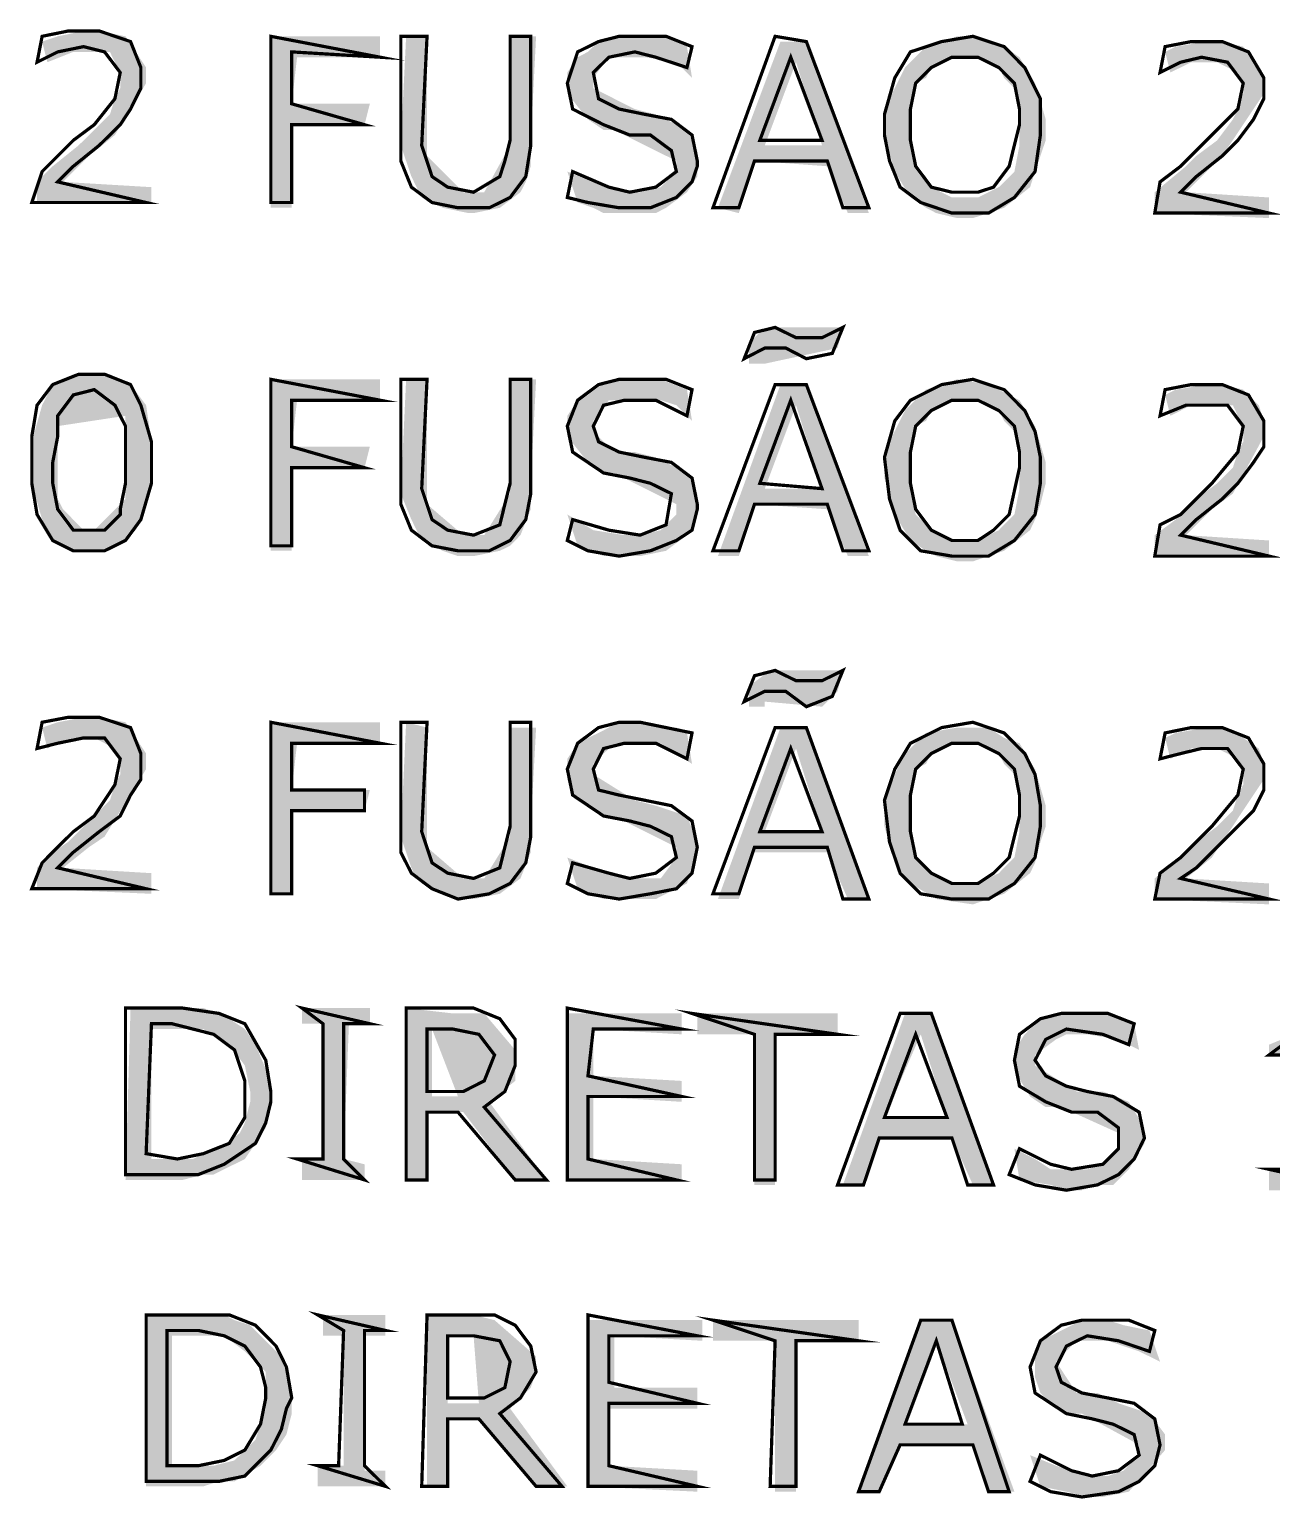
# Model space of a CAD drawing. Header units: millimetres. Extents: x 688550 to 690417, y 7458888 to 7459543.
# Drawn here: x 689958.67 to 689976.37, y 7459292.99 to 7459313.93 of the extents above; entities that cross this region are included whole.
import ezdxf

# ---------------------------------------------------------------- set-up
doc = ezdxf.new("R2010")
doc.units = ezdxf.units.MM
doc.header["$LTSCALE"] = 3
doc.header["$MEASUREMENT"] = 0
doc.layers.add('H', color=7, linetype='Continuous')
doc.layers.add('P', color=7, linetype='Continuous')

msp = doc.modelspace()

# ---------------------------------------------------------------- hatches: boundary and pattern name
at = {"layer": 'H', "linetype": 'Continuous'}
for points in [[(689960.411, 7459311.463), (689958.781, 7459311.463), (689958.781, 7459311.757), (689959.004, 7459311.98), (689959.373, 7459312.278), (689959.596, 7459312.497), (689959.819, 7459312.719), (689959.89, 7459312.942), (689959.966, 7459313.093), (689959.966, 7459313.316), (689959.89, 7459313.463), (689959.819, 7459313.61), (689959.596, 7459313.61), (689959.298, 7459313.61), (689958.928, 7459313.463), (689958.853, 7459313.757), (689959.075, 7459313.832), (689959.445, 7459313.908), (689959.667, 7459313.908), (689960.041, 7459313.832), (689960.188, 7459313.61), (689960.335, 7459313.387), (689960.335, 7459313.164), (689959.89, 7459312.425), (689959.52, 7459312.127), (689959.151, 7459311.757), (689960.411, 7459311.682), (689960.411, 7459311.463)], [(689962.112, 7459311.388), (689962.112, 7459313.832), (689963.67, 7459313.832), (689963.67, 7459313.534), (689962.486, 7459313.534), (689962.41, 7459312.87), (689963.523, 7459312.87), (689963.447, 7459312.572), (689962.41, 7459312.572), (689962.41, 7459311.388), (689962.112, 7459311.388)], [(689964.93, 7459311.312), (689964.56, 7459311.388), (689964.262, 7459311.535), (689964.115, 7459311.833), (689963.964, 7459312.278), (689964.04, 7459313.832), (689964.338, 7459313.832), (689964.338, 7459312.35), (689964.338, 7459312.127), (689964.854, 7459311.61), (689965.001, 7459311.61), (689965.153, 7459311.61), (689965.522, 7459312.278), (689965.522, 7459313.832), (689965.892, 7459313.832), (689965.816, 7459312.35), (689965.816, 7459311.98), (689965.745, 7459311.757), (689965.669, 7459311.61), (689965.375, 7459311.388), (689965.001, 7459311.312), (689964.93, 7459311.312)], [(689967.227, 7459311.312), (689966.854, 7459311.312), (689966.707, 7459311.388), (689966.484, 7459311.463), (689966.337, 7459311.904), (689966.707, 7459311.757), (689967.152, 7459311.61), (689967.374, 7459311.61), (689967.668, 7459311.682), (689967.891, 7459311.904), (689967.891, 7459312.056), (689967.005, 7459312.497), (689966.854, 7459312.497), (689966.631, 7459312.648), (689966.337, 7459313.017), (689966.337, 7459313.316), (689966.484, 7459313.534), (689966.631, 7459313.61), (689966.782, 7459313.757), (689967.076, 7459313.832), (689967.446, 7459313.832), (689967.668, 7459313.832), (689967.891, 7459313.757), (689968.042, 7459313.685), (689968.114, 7459313.24), (689967.891, 7459313.463), (689967.446, 7459313.534), (689967.152, 7459313.534), (689966.929, 7459313.534), (689966.707, 7459313.24), (689966.707, 7459313.093), (689967.299, 7459312.795), (689967.597, 7459312.719), (689968.042, 7459312.497), (689968.189, 7459312.203), (689968.189, 7459311.98), (689968.189, 7459311.833), (689968.042, 7459311.61), (689967.744, 7459311.388), (689967.597, 7459311.312), (689967.374, 7459311.312), (689967.227, 7459311.312)], [(689970.335, 7459311.312), (689970.041, 7459311.98), (689969.004, 7459312.056), (689969.151, 7459312.278), (689969.966, 7459312.278), (689969.596, 7459313.463), (689969.151, 7459312.278), (689969.004, 7459312.056), (689968.781, 7459311.312), (689968.483, 7459311.388), (689969.374, 7459313.757), (689969.743, 7459313.757), (689970.634, 7459311.312), (689970.335, 7459311.312)], [(689971.894, 7459311.241), (689971.595, 7459311.312), (689971.448, 7459311.388), (689971.226, 7459311.535), (689971.003, 7459311.904), (689970.856, 7459312.425), (689970.856, 7459312.719), (689970.928, 7459312.942), (689971.15, 7459313.387), (689971.448, 7459313.685), (689971.894, 7459313.832), (689971.818, 7459313.534), (689971.524, 7459313.387), (689971.448, 7459313.24), (689971.301, 7459313.164), (689971.226, 7459312.795), (689971.226, 7459312.278), (689971.301, 7459311.98), (689971.448, 7459311.833), (689971.524, 7459311.682), (689971.818, 7459311.535), (689972.188, 7459311.535), (689972.486, 7459311.682), (689972.561, 7459311.757), (689972.708, 7459311.904), (689972.78, 7459312.278), (689972.78, 7459312.719), (689972.708, 7459313.093), (689972.561, 7459313.24), (689972.486, 7459313.387), (689972.188, 7459313.534), (689972.041, 7459313.534), (689971.818, 7459313.534), (689971.894, 7459313.832), (689972.188, 7459313.832), (689972.339, 7459313.757), (689972.561, 7459313.685), (689972.78, 7459313.534), (689973.002, 7459313.164), (689973.154, 7459312.648), (689973.154, 7459312.35), (689973.078, 7459312.127), (689973.002, 7459311.904), (689972.931, 7459311.682), (689972.561, 7459311.388), (689972.339, 7459311.312), (689972.116, 7459311.241), (689971.894, 7459311.241)], [(689976.337, 7459311.241), (689974.708, 7459311.312), (689974.708, 7459311.61), (689975.153, 7459311.98), (689975.3, 7459312.127), (689975.598, 7459312.35), (689975.821, 7459312.648), (689975.892, 7459312.795), (689975.968, 7459313.017), (689975.968, 7459313.164), (689975.892, 7459313.316), (689975.598, 7459313.463), (689975.447, 7459313.463), (689975.228, 7459313.463), (689974.93, 7459313.316), (689974.855, 7459313.61), (689975.006, 7459313.685), (689975.447, 7459313.757), (689975.669, 7459313.757), (689975.968, 7459313.685), (689976.262, 7459313.24), (689976.262, 7459313.017), (689975.669, 7459312.127), (689975.522, 7459311.98), (689975.153, 7459311.61), (689976.337, 7459311.535), (689976.337, 7459311.241)], [(689968.928, 7459309.166), (689968.928, 7459309.46), (689969.08, 7459309.611), (689969.227, 7459309.683), (689970.264, 7459309.683), (689970.188, 7459309.389), (689969.151, 7459309.166), (689968.928, 7459309.166)], [(689959.298, 7459306.499), (689959.445, 7459306.793), (689959.596, 7459306.793), (689960.041, 7459307.238), (689960.041, 7459307.385), (689960.041, 7459307.608), (689960.041, 7459307.906), (689960.041, 7459308.053), (689960.041, 7459308.423), (689959.075, 7459308.276), (689959.075, 7459307.906), (689959.075, 7459307.461), (689959.075, 7459307.238), (689959.151, 7459307.091), (689959.445, 7459306.793), (689959.298, 7459306.499), (689959.004, 7459306.646), (689958.928, 7459306.793), (689958.853, 7459306.944), (689958.706, 7459307.461), (689958.706, 7459308.053), (689958.853, 7459308.574), (689958.928, 7459308.721), (689959.004, 7459308.868), (689959.373, 7459309.015), (689959.819, 7459309.015), (689960.113, 7459308.868), (689960.335, 7459308.574), (689960.411, 7459308.053), (689960.411, 7459307.461), (689960.26, 7459306.944), (689960.188, 7459306.793), (689960.041, 7459306.646), (689959.743, 7459306.499), (689959.298, 7459306.499)], [(689962.112, 7459306.499), (689962.112, 7459308.943), (689963.67, 7459308.943), (689963.67, 7459308.645), (689962.486, 7459308.645), (689962.41, 7459307.982), (689963.523, 7459307.982), (689963.447, 7459307.683), (689962.41, 7459307.683), (689962.41, 7459306.499), (689962.112, 7459306.499)], [(689964.779, 7459306.423), (689964.56, 7459306.499), (689964.262, 7459306.646), (689964.115, 7459306.944), (689963.964, 7459307.314), (689964.04, 7459308.943), (689964.338, 7459308.943), (689964.338, 7459307.461), (689964.338, 7459307.163), (689964.854, 7459306.722), (689965.001, 7459306.722), (689965.153, 7459306.722), (689965.522, 7459307.314), (689965.522, 7459308.943), (689965.892, 7459308.943), (689965.816, 7459307.461), (689965.816, 7459307.091), (689965.669, 7459306.722), (689965.522, 7459306.57), (689965.375, 7459306.499), (689965.001, 7459306.423), (689964.779, 7459306.423)], [(689967.076, 7459306.423), (689966.854, 7459306.423), (689966.484, 7459306.57), (689966.337, 7459307.016), (689966.707, 7459306.793), (689967.152, 7459306.722), (689967.374, 7459306.722), (689967.668, 7459306.793), (689967.891, 7459307.016), (689967.891, 7459307.163), (689967.005, 7459307.608), (689966.854, 7459307.608), (689966.631, 7459307.759), (689966.337, 7459308.129), (689966.337, 7459308.423), (689966.484, 7459308.645), (689966.631, 7459308.721), (689966.782, 7459308.868), (689967.076, 7459308.943), (689967.446, 7459308.943), (689967.668, 7459308.943), (689968.042, 7459308.796), (689968.114, 7459308.351), (689967.891, 7459308.574), (689967.668, 7459308.645), (689967.446, 7459308.645), (689967.152, 7459308.645), (689966.929, 7459308.645), (689966.707, 7459308.351), (689966.707, 7459308.2), (689967.005, 7459307.906), (689967.299, 7459307.906), (689967.597, 7459307.83), (689968.042, 7459307.608), (689968.189, 7459307.314), (689968.189, 7459307.091), (689968.114, 7459306.793), (689968.042, 7459306.722), (689967.744, 7459306.499), (689967.374, 7459306.423), (689967.076, 7459306.423)], [(689971.894, 7459306.348), (689971.595, 7459306.423), (689971.448, 7459306.499), (689971.226, 7459306.646), (689971.003, 7459307.016), (689970.856, 7459307.536), (689970.856, 7459307.83), (689970.928, 7459308.053), (689971.15, 7459308.498), (689971.448, 7459308.796), (689971.894, 7459308.943), (689972.339, 7459308.868), (689972.188, 7459308.645), (689971.818, 7459308.645), (689971.524, 7459308.498), (689971.448, 7459308.351), (689971.301, 7459308.276), (689971.226, 7459307.906), (689971.226, 7459307.385), (689971.301, 7459307.016), (689971.448, 7459306.869), (689971.524, 7459306.793), (689971.818, 7459306.646), (689972.188, 7459306.646), (689972.486, 7459306.793), (689972.561, 7459306.869), (689972.708, 7459307.016), (689972.78, 7459307.385), (689972.78, 7459307.906), (689972.708, 7459308.2), (689972.561, 7459308.351), (689972.486, 7459308.498), (689972.188, 7459308.645), (689972.339, 7459308.868), (689972.78, 7459308.645), (689973.002, 7459308.276), (689973.154, 7459307.759), (689973.154, 7459307.461), (689973.078, 7459307.163), (689973.002, 7459306.944), (689972.931, 7459306.793), (689972.561, 7459306.499), (689972.116, 7459306.348), (689971.894, 7459306.348)], [(689970.335, 7459306.423), (689970.041, 7459307.091), (689969.966, 7459307.385), (689969.596, 7459308.574), (689969.151, 7459307.385), (689969.966, 7459307.385), (689970.041, 7459307.091), (689969.004, 7459307.163), (689968.781, 7459306.423), (689968.483, 7459306.423), (689969.374, 7459308.868), (689969.743, 7459308.868), (689970.634, 7459306.423), (689970.335, 7459306.423)], [(689976.337, 7459306.423), (689974.708, 7459306.423), (689974.708, 7459306.722), (689975.006, 7459306.944), (689975.153, 7459307.091), (689975.3, 7459307.238), (689975.598, 7459307.461), (689975.821, 7459307.683), (689975.892, 7459307.906), (689975.968, 7459308.053), (689975.968, 7459308.276), (689975.892, 7459308.423), (689975.821, 7459308.574), (689975.598, 7459308.574), (689975.228, 7459308.574), (689974.93, 7459308.423), (689974.855, 7459308.721), (689975.006, 7459308.796), (689975.447, 7459308.868), (689975.669, 7459308.868), (689975.968, 7459308.796), (689976.19, 7459308.574), (689976.262, 7459308.351), (689976.262, 7459308.129), (689975.821, 7459307.314), (689975.522, 7459307.091), (689975.153, 7459306.722), (689976.337, 7459306.646), (689976.337, 7459306.423)], [(689969.151, 7459304.277), (689968.928, 7459304.277), (689968.928, 7459304.571), (689969.227, 7459304.794), (689970.264, 7459304.794), (689970.188, 7459304.496), (689970.041, 7459304.349), (689969.966, 7459304.277), (689969.151, 7459304.349), (689969.151, 7459304.277)], [(689960.411, 7459301.61), (689958.781, 7459301.682), (689958.781, 7459301.98), (689959.004, 7459302.202), (689959.226, 7459302.349), (689959.373, 7459302.496), (689959.596, 7459302.719), (689959.819, 7459302.942), (689959.89, 7459303.164), (689959.966, 7459303.311), (689959.966, 7459303.534), (689959.89, 7459303.681), (689959.596, 7459303.832), (689959.445, 7459303.832), (689959.298, 7459303.832), (689959.075, 7459303.756), (689958.928, 7459303.681), (689958.853, 7459303.979), (689959.075, 7459304.055), (689959.445, 7459304.126), (689959.667, 7459304.126), (689960.041, 7459304.055), (689960.335, 7459303.609), (689960.335, 7459303.387), (689959.743, 7459302.425), (689959.52, 7459302.274), (689959.151, 7459301.98), (689960.411, 7459301.904), (689960.411, 7459301.61)], [(689962.112, 7459301.61), (689962.112, 7459304.055), (689963.67, 7459304.055), (689963.67, 7459303.756), (689962.486, 7459303.756), (689962.41, 7459303.089), (689963.523, 7459303.089), (689963.447, 7459302.795), (689962.41, 7459302.795), (689962.41, 7459301.61), (689962.112, 7459301.61)], [(689964.779, 7459301.535), (689964.56, 7459301.61), (689964.262, 7459301.757), (689964.187, 7459301.829), (689964.115, 7459301.98), (689963.964, 7459302.425), (689964.04, 7459304.055), (689964.338, 7459303.979), (689964.338, 7459302.572), (689964.338, 7459302.274), (689964.854, 7459301.829), (689965.001, 7459301.829), (689965.153, 7459301.829), (689965.522, 7459302.425), (689965.522, 7459303.979), (689965.892, 7459303.979), (689965.816, 7459302.572), (689965.816, 7459302.202), (689965.669, 7459301.829), (689965.375, 7459301.61), (689965.001, 7459301.535), (689964.779, 7459301.535)], [(689967.076, 7459301.535), (689966.854, 7459301.535), (689966.484, 7459301.682), (689966.337, 7459302.127), (689966.707, 7459301.98), (689967.152, 7459301.829), (689967.374, 7459301.829), (689967.668, 7459301.829), (689967.891, 7459302.127), (689967.891, 7459302.274), (689967.005, 7459302.719), (689966.854, 7459302.719), (689966.631, 7459302.866), (689966.413, 7459303.017), (689966.337, 7459303.24), (689966.337, 7459303.534), (689966.484, 7459303.756), (689966.631, 7459303.832), (689966.782, 7459303.903), (689967.076, 7459304.055), (689967.299, 7459304.055), (689967.668, 7459303.979), (689967.891, 7459303.979), (689968.042, 7459303.903), (689968.114, 7459303.462), (689967.891, 7459303.609), (689967.668, 7459303.756), (689967.446, 7459303.756), (689967.152, 7459303.756), (689966.929, 7459303.681), (689966.707, 7459303.462), (689966.707, 7459303.311), (689967.299, 7459302.942), (689967.597, 7459302.866), (689968.042, 7459302.719), (689968.189, 7459302.349), (689968.189, 7459302.202), (689968.042, 7459301.757), (689967.744, 7459301.61), (689967.597, 7459301.535), (689967.374, 7459301.535), (689967.076, 7459301.535)], [(689970.335, 7459301.535), (689970.041, 7459302.202), (689969.966, 7459302.496), (689969.596, 7459303.681), (689969.151, 7459302.496), (689969.966, 7459302.496), (689970.041, 7459302.202), (689969.004, 7459302.202), (689968.781, 7459301.535), (689968.483, 7459301.535), (689969.374, 7459303.979), (689969.743, 7459303.979), (689970.634, 7459301.535), (689970.335, 7459301.535)], [(689972.116, 7459301.459), (689971.595, 7459301.535), (689971.818, 7459301.757), (689972.188, 7459301.757), (689972.486, 7459301.904), (689972.561, 7459301.98), (689972.708, 7459302.127), (689972.78, 7459302.496), (689972.78, 7459302.942), (689972.708, 7459303.311), (689972.561, 7459303.462), (689972.486, 7459303.609), (689972.188, 7459303.756), (689971.818, 7459303.756), (689971.524, 7459303.609), (689971.448, 7459303.462), (689971.301, 7459303.387), (689971.226, 7459303.017), (689971.226, 7459302.496), (689971.301, 7459302.127), (689971.448, 7459301.98), (689971.524, 7459301.904), (689971.818, 7459301.757), (689971.595, 7459301.535), (689971.226, 7459301.757), (689971.003, 7459302.051), (689970.856, 7459302.572), (689970.856, 7459302.866), (689970.928, 7459303.164), (689971.15, 7459303.609), (689971.448, 7459303.903), (689971.894, 7459303.979), (689972.188, 7459303.979), (689972.339, 7459303.979), (689972.561, 7459303.832), (689972.78, 7459303.756), (689973.002, 7459303.387), (689973.154, 7459302.866), (689973.154, 7459302.572), (689973.078, 7459302.349), (689973.002, 7459302.051), (689972.931, 7459301.904), (689972.561, 7459301.61), (689972.339, 7459301.535), (689972.116, 7459301.459)], [(689976.337, 7459301.459), (689974.708, 7459301.535), (689974.708, 7459301.829), (689975.153, 7459302.202), (689975.3, 7459302.349), (689975.598, 7459302.572), (689975.821, 7459302.795), (689975.892, 7459303.017), (689975.968, 7459303.164), (689975.968, 7459303.387), (689975.892, 7459303.534), (689975.598, 7459303.681), (689975.447, 7459303.681), (689975.228, 7459303.681), (689974.93, 7459303.534), (689974.855, 7459303.832), (689975.006, 7459303.903), (689975.447, 7459303.979), (689975.669, 7459303.979), (689975.968, 7459303.832), (689976.19, 7459303.681), (689976.262, 7459303.462), (689976.262, 7459303.24), (689975.669, 7459302.349), (689975.522, 7459302.127), (689975.153, 7459301.829), (689976.337, 7459301.757), (689976.337, 7459301.459)], [(689960.856, 7459297.532), (689960.705, 7459297.532), (689960.705, 7459297.83), (689961.003, 7459297.83), (689961.15, 7459297.906), (689961.373, 7459297.977), (689961.671, 7459298.2), (689961.742, 7459298.347), (689961.818, 7459298.645), (689961.818, 7459298.792), (689961.742, 7459299.162), (689961.52, 7459299.46), (689961.15, 7459299.682), (689960.78, 7459299.682), (689960.411, 7459299.682), (689960.411, 7459297.83), (689960.705, 7459297.83), (689960.705, 7459297.532), (689960.041, 7459297.532), (689960.113, 7459299.981), (689960.856, 7459299.981), (689961.15, 7459299.981), (689961.373, 7459299.905), (689961.52, 7459299.829), (689961.742, 7459299.682), (689961.893, 7459299.46), (689962.112, 7459298.943), (689962.112, 7459298.569), (689962.04, 7459298.275), (689961.893, 7459298.053), (689961.742, 7459297.83), (689961.297, 7459297.608), (689961.15, 7459297.608), (689960.856, 7459297.532)], [(689962.557, 7459297.532), (689962.557, 7459297.83), (689962.855, 7459297.83), (689962.855, 7459299.758), (689962.557, 7459299.758), (689962.557, 7459299.981), (689963.523, 7459299.981), (689963.523, 7459299.758), (689963.225, 7459299.758), (689963.149, 7459297.83), (689963.447, 7459297.755), (689963.447, 7459297.532), (689962.557, 7459297.532)], [(689965.594, 7459297.532), (689964.854, 7459298.498), (689964.338, 7459298.498), (689964.409, 7459298.721), (689964.779, 7459298.721), (689964.409, 7459299.682), (689964.409, 7459298.721), (689964.338, 7459298.498), (689964.338, 7459297.532), (689964.04, 7459297.532), (689964.04, 7459299.981), (689964.707, 7459299.905), (689965.001, 7459299.905), (689965.153, 7459299.905), (689965.594, 7459299.384), (689965.594, 7459299.162), (689965.594, 7459298.943), (689965.224, 7459298.645), (689966.039, 7459297.532), (689965.594, 7459297.532)], [(689967.967, 7459297.532), (689966.337, 7459297.532), (689966.337, 7459299.905), (689967.967, 7459299.905), (689967.967, 7459299.607), (689966.707, 7459299.682), (689966.707, 7459299.015), (689967.967, 7459298.943), (689967.967, 7459298.645), (689966.707, 7459298.721), (689966.707, 7459297.83), (689967.967, 7459297.755), (689967.967, 7459297.532)], [(689969.004, 7459297.461), (689969.004, 7459299.607), (689968.189, 7459299.607), (689968.189, 7459299.905), (689970.188, 7459299.905), (689970.188, 7459299.607), (689969.298, 7459299.607), (689969.298, 7459297.461), (689969.004, 7459297.461)], [(689972.116, 7459297.461), (689971.818, 7459298.128), (689971.747, 7459298.422), (689971.373, 7459299.607), (689970.856, 7459298.422), (689971.747, 7459298.422), (689971.818, 7459298.128), (689970.781, 7459298.128), (689970.558, 7459297.461), (689970.264, 7459297.461), (689971.15, 7459299.905), (689971.524, 7459299.905), (689972.41, 7459297.461), (689972.116, 7459297.461)], [(689973.448, 7459297.385), (689973.225, 7459297.461), (689972.78, 7459297.532), (689972.708, 7459297.977), (689973.002, 7459297.83), (689973.225, 7459297.683), (689973.448, 7459297.683), (689973.746, 7459297.683), (689973.968, 7459297.755), (689974.191, 7459297.977), (689974.191, 7459298.2), (689973.376, 7459298.569), (689973.154, 7459298.569), (689972.931, 7459298.721), (689972.708, 7459299.09), (689972.708, 7459299.384), (689972.855, 7459299.607), (689973.002, 7459299.758), (689973.078, 7459299.829), (689973.448, 7459299.905), (689973.595, 7459299.905), (689973.968, 7459299.905), (689974.191, 7459299.829), (689974.414, 7459299.758), (689974.485, 7459299.384), (689974.191, 7459299.535), (689973.746, 7459299.607), (689973.448, 7459299.607), (689973.301, 7459299.535), (689973.002, 7459299.313), (689973.002, 7459299.162), (689973.595, 7459298.792), (689973.968, 7459298.792), (689974.338, 7459298.645), (689974.561, 7459298.275), (689974.561, 7459298.053), (689974.338, 7459297.683), (689974.115, 7459297.461), (689973.893, 7459297.461), (689973.67, 7459297.385), (689973.448, 7459297.385)], [(689977.673, 7459297.385), (689976.337, 7459297.385), (689976.337, 7459297.683), (689976.858, 7459297.683), (689976.858, 7459299.313), (689976.337, 7459299.313), (689976.337, 7459299.46), (689977.228, 7459299.829), (689977.152, 7459297.608), (689977.673, 7459297.608), (689977.673, 7459297.385)], [(689960.927, 7459293.164), (689960.335, 7459293.164), (689960.335, 7459295.608), (689961.15, 7459295.608), (689961.448, 7459295.608), (689961.595, 7459295.533), (689961.818, 7459295.461), (689962.187, 7459295.088), (689962.263, 7459295.016), (689962.41, 7459294.571), (689962.41, 7459294.348), (689962.41, 7459294.201), (689962.334, 7459293.903), (689962.187, 7459293.681), (689961.965, 7459293.458), (689961.595, 7459293.235), (689961.373, 7459293.235), (689961.297, 7459293.458), (689961.595, 7459293.534), (689961.893, 7459293.828), (689962.04, 7459294.273), (689962.04, 7459294.571), (689962.04, 7459294.794), (689961.742, 7459295.088), (689961.448, 7459295.31), (689961.079, 7459295.31), (689960.705, 7459295.31), (689960.705, 7459293.458), (689961.079, 7459293.458), (689961.297, 7459293.458), (689961.373, 7459293.235), (689961.15, 7459293.164), (689960.927, 7459293.164)], [(689963.746, 7459293.164), (689962.78, 7459293.164), (689962.78, 7459293.458), (689963.149, 7459293.458), (689963.149, 7459295.31), (689962.855, 7459295.31), (689962.855, 7459295.608), (689963.746, 7459295.608), (689963.746, 7459295.31), (689963.447, 7459295.31), (689963.447, 7459293.387), (689963.746, 7459293.387), (689963.746, 7459293.164)], [(689965.892, 7459293.164), (689965.077, 7459294.126), (689964.632, 7459294.126), (689964.632, 7459294.348), (689965.077, 7459294.348), (689965.001, 7459295.31), (689964.632, 7459295.31), (689964.632, 7459294.348), (689964.632, 7459294.126), (689964.632, 7459293.164), (689964.338, 7459293.164), (689964.338, 7459295.608), (689965.001, 7459295.608), (689965.3, 7459295.533), (689965.892, 7459295.016), (689965.892, 7459294.794), (689965.816, 7459294.571), (689965.522, 7459294.273), (689966.337, 7459293.164), (689965.892, 7459293.164)], [(689968.189, 7459293.088), (689966.631, 7459293.164), (689966.631, 7459295.533), (689968.261, 7459295.533), (689968.261, 7459295.239), (689967.005, 7459295.31), (689967.005, 7459294.571), (689968.189, 7459294.571), (689968.189, 7459294.273), (689966.929, 7459294.273), (689966.929, 7459293.458), (689968.189, 7459293.387), (689968.189, 7459293.088)], [(689969.298, 7459293.088), (689969.298, 7459295.239), (689968.412, 7459295.239), (689968.412, 7459295.533), (689970.487, 7459295.533), (689970.487, 7459295.239), (689969.596, 7459295.239), (689969.596, 7459293.088), (689969.298, 7459293.088)], [(689972.339, 7459293.088), (689972.116, 7459293.756), (689971.079, 7459293.756), (689971.15, 7459294.05), (689972.041, 7459294.05), (689971.595, 7459295.239), (689971.15, 7459294.05), (689971.079, 7459293.756), (689970.781, 7459293.088), (689970.487, 7459293.088), (689971.373, 7459295.533), (689971.818, 7459295.533), (689972.708, 7459293.088), (689972.339, 7459293.088)], [(689973.746, 7459293.013), (689973.448, 7459293.088), (689973.078, 7459293.164), (689972.931, 7459293.609), (689973.301, 7459293.458), (689973.746, 7459293.311), (689974.04, 7459293.311), (689974.262, 7459293.387), (689974.485, 7459293.609), (689974.485, 7459293.756), (689973.67, 7459294.201), (689973.448, 7459294.201), (689973.225, 7459294.348), (689973.078, 7459294.495), (689973.002, 7459294.718), (689973.002, 7459295.016), (689973.078, 7459295.239), (689973.225, 7459295.31), (689973.67, 7459295.533), (689974.04, 7459295.533), (689974.262, 7459295.461), (689974.632, 7459295.386), (689974.783, 7459294.941), (689974.485, 7459295.088), (689974.04, 7459295.239), (689973.595, 7459295.239), (689973.301, 7459294.941), (689973.595, 7459294.495), (689973.893, 7459294.495), (689974.191, 7459294.348), (689974.632, 7459294.201), (689974.855, 7459293.903), (689974.855, 7459293.681), (689974.338, 7459293.088), (689973.968, 7459293.013), (689973.746, 7459293.013)]]:
    msp.add_hatch(color=256, dxfattribs=at).paths.add_polyline_path(points)

# ---------------------------------------------------------------- linework, layer by layer
at = {"layer": 'P', "const_width": 0.0462}
for points in [[(689960.335, 7459311.463), (689959.075, 7459311.757), (689959.298, 7459311.98), (689959.667, 7459312.278), (689959.966, 7459312.572), (689960.113, 7459312.795), (689960.26, 7459313.093), (689960.26, 7459313.387), (689960.113, 7459313.757), (689959.667, 7459313.908), (689959.226, 7459313.908), (689958.853, 7459313.832), (689958.781, 7459313.463), (689959.075, 7459313.61), (689959.445, 7459313.685), (689959.743, 7459313.61), (689959.966, 7459313.316), (689959.89, 7459312.942), (689959.596, 7459312.572), (689959.298, 7459312.35), (689959.075, 7459312.127), (689958.853, 7459311.904), (689958.706, 7459311.463), (689960.335, 7459311.463), (689960.335, 7459311.463)], [(689963.67, 7459313.534), (689962.112, 7459313.832), (689962.112, 7459311.463), (689962.41, 7459311.463), (689962.41, 7459312.572), (689963.447, 7459312.572), (689962.41, 7459312.87), (689962.41, 7459313.61), (689963.67, 7459313.534), (689963.67, 7459313.534)], [(689965.816, 7459312.35), (689965.816, 7459313.832), (689965.522, 7459313.832), (689965.522, 7459312.35), (689965.447, 7459312.056), (689965.375, 7459311.833), (689965.001, 7459311.61), (689964.632, 7459311.682), (689964.409, 7459311.833), (689964.262, 7459312.278), (689964.338, 7459313.832), (689963.964, 7459313.832), (689963.964, 7459312.425), (689963.964, 7459312.056), (689964.115, 7459311.682), (689964.409, 7459311.463), (689964.779, 7459311.388), (689965.224, 7459311.388), (689965.522, 7459311.535), (689965.745, 7459311.833), (689965.816, 7459312.278), (689965.816, 7459312.35), (689965.816, 7459312.35)], [(689968.189, 7459312.056), (689968.114, 7459312.425), (689967.82, 7459312.648), (689967.446, 7459312.719), (689967.076, 7459312.795), (689966.782, 7459312.942), (689966.707, 7459313.316), (689966.929, 7459313.534), (689967.299, 7459313.61), (689967.597, 7459313.534), (689968.042, 7459313.387), (689968.114, 7459313.685), (689967.744, 7459313.832), (689967.374, 7459313.832), (689967.076, 7459313.832), (689966.782, 7459313.757), (689966.484, 7459313.61), (689966.337, 7459313.164), (689966.413, 7459312.795), (689966.854, 7459312.572), (689967.227, 7459312.425), (689967.521, 7459312.425), (689967.82, 7459312.203), (689967.891, 7459311.904), (689967.597, 7459311.682), (689967.227, 7459311.61), (689966.929, 7459311.682), (689966.413, 7459311.904), (689966.337, 7459311.535), (689966.631, 7459311.463), (689967.076, 7459311.388), (689967.521, 7459311.388), (689967.891, 7459311.535), (689968.114, 7459311.757), (689968.189, 7459311.98), (689968.189, 7459312.056), (689968.189, 7459312.056)], [(689970.634, 7459311.388), (689969.743, 7459313.757), (689969.298, 7459313.832), (689968.412, 7459311.388), (689968.781, 7459311.388), (689969.004, 7459312.056), (689970.041, 7459312.056), (689970.264, 7459311.388), (689970.634, 7459311.388), (689970.634, 7459311.388)], [(689972.78, 7459313.463), (689972.561, 7459313.685), (689972.116, 7459313.832), (689971.671, 7459313.757), (689971.226, 7459313.61), (689971.003, 7459313.24), (689970.856, 7459312.719), (689970.856, 7459312.425), (689970.928, 7459312.056), (689971.079, 7459311.682), (689971.373, 7459311.463), (689971.818, 7459311.312), (689972.339, 7459311.312), (689972.708, 7459311.535), (689973.002, 7459311.904), (689973.078, 7459312.425), (689973.078, 7459312.942), (689972.855, 7459313.387), (689972.78, 7459313.463), (689972.78, 7459313.463)], [(689976.337, 7459311.312), (689975.077, 7459311.61), (689975.3, 7459311.833), (689975.669, 7459312.127), (689975.892, 7459312.35), (689976.115, 7459312.648), (689976.262, 7459312.942), (689976.262, 7459313.24), (689976.043, 7459313.61), (689975.669, 7459313.757), (689975.228, 7459313.757), (689974.855, 7459313.685), (689974.783, 7459313.316), (689975.077, 7459313.463), (689975.375, 7459313.534), (689975.745, 7459313.463), (689975.968, 7459313.164), (689975.892, 7459312.795), (689975.522, 7459312.425), (689975.3, 7459312.203), (689975.077, 7459311.98), (689974.783, 7459311.757), (689974.708, 7459311.312), (689976.337, 7459311.312), (689976.337, 7459311.312)], [(689969.966, 7459312.35), (689969.08, 7459312.35), (689969.521, 7459313.534), (689969.966, 7459312.35), (689969.966, 7459312.35)], [(689972.78, 7459312.572), (689972.633, 7459311.98), (689972.41, 7459311.682), (689972.188, 7459311.61), (689971.818, 7459311.61), (689971.524, 7459311.682), (689971.301, 7459311.98), (689971.226, 7459312.35), (689971.226, 7459312.795), (689971.301, 7459313.164), (689971.524, 7459313.387), (689971.818, 7459313.534), (689972.188, 7459313.534), (689972.486, 7459313.387), (689972.708, 7459313.164), (689972.78, 7459312.795), (689972.78, 7459312.572), (689972.78, 7459312.572)], [(689970.264, 7459309.683), (689969.966, 7459309.536), (689969.596, 7459309.536), (689969.298, 7459309.683), (689969.004, 7459309.611), (689968.857, 7459309.237), (689969.151, 7459309.389), (689969.449, 7459309.389), (689969.743, 7459309.237), (689970.113, 7459309.313), (689970.264, 7459309.683), (689970.264, 7459309.683)], [(689960.411, 7459307.759), (689960.411, 7459308.053), (689960.26, 7459308.574), (689960.113, 7459308.868), (689959.743, 7459309.015), (689959.373, 7459309.015), (689959.004, 7459308.868), (689958.781, 7459308.574), (689958.706, 7459308.129), (689958.706, 7459307.759), (689958.706, 7459307.461), (689958.781, 7459307.016), (689959.004, 7459306.646), (689959.298, 7459306.499), (689959.743, 7459306.499), (689960.041, 7459306.646), (689960.26, 7459306.944), (689960.411, 7459307.461), (689960.411, 7459307.759), (689960.411, 7459307.759)], [(689963.67, 7459308.645), (689962.112, 7459308.943), (689962.112, 7459306.57), (689962.41, 7459306.57), (689962.41, 7459307.683), (689963.447, 7459307.683), (689962.41, 7459307.982), (689962.41, 7459308.645), (689963.67, 7459308.645), (689963.67, 7459308.645)], [(689965.816, 7459307.461), (689965.816, 7459308.943), (689965.522, 7459308.943), (689965.522, 7459307.461), (689965.447, 7459307.163), (689965.375, 7459306.869), (689965.001, 7459306.722), (689964.632, 7459306.793), (689964.409, 7459306.944), (689964.262, 7459307.385), (689964.338, 7459308.943), (689963.964, 7459308.943), (689963.964, 7459307.536), (689963.964, 7459307.163), (689964.115, 7459306.793), (689964.409, 7459306.57), (689964.779, 7459306.499), (689965.224, 7459306.499), (689965.522, 7459306.646), (689965.745, 7459306.944), (689965.816, 7459307.314), (689965.816, 7459307.461), (689965.816, 7459307.461)], [(689968.189, 7459307.163), (689968.114, 7459307.536), (689967.82, 7459307.759), (689967.446, 7459307.83), (689967.076, 7459307.906), (689966.782, 7459308.053), (689966.707, 7459308.276), (689966.854, 7459308.574), (689967.152, 7459308.645), (689967.597, 7459308.645), (689968.042, 7459308.423), (689968.114, 7459308.796), (689967.744, 7459308.943), (689967.374, 7459308.943), (689967.076, 7459308.943), (689966.782, 7459308.868), (689966.484, 7459308.645), (689966.337, 7459308.276), (689966.413, 7459307.906), (689966.854, 7459307.608), (689967.227, 7459307.536), (689967.521, 7459307.461), (689967.82, 7459307.314), (689967.744, 7459306.869), (689967.374, 7459306.722), (689966.929, 7459306.793), (689966.413, 7459306.944), (689966.337, 7459306.646), (689966.631, 7459306.499), (689967.076, 7459306.423), (689967.521, 7459306.499), (689967.891, 7459306.646), (689968.114, 7459306.793), (689968.189, 7459307.091), (689968.189, 7459307.163), (689968.189, 7459307.163)], [(689972.78, 7459308.574), (689972.561, 7459308.796), (689972.116, 7459308.943), (689971.671, 7459308.868), (689971.226, 7459308.645), (689971.003, 7459308.351), (689970.856, 7459307.83), (689970.928, 7459307.238), (689971.079, 7459306.793), (689971.373, 7459306.499), (689971.818, 7459306.423), (689972.339, 7459306.423), (689972.708, 7459306.646), (689973.002, 7459307.016), (689973.078, 7459307.461), (689973.078, 7459307.83), (689973.002, 7459308.2), (689972.855, 7459308.498), (689972.78, 7459308.574), (689972.78, 7459308.574)], [(689959.966, 7459307.016), (689959.743, 7459306.793), (689959.298, 7459306.793), (689959.075, 7459307.091), (689959.004, 7459307.461), (689959.004, 7459307.759), (689959.075, 7459308.129), (689959.075, 7459308.423), (689959.298, 7459308.721), (689959.596, 7459308.796), (689959.89, 7459308.574), (689960.041, 7459308.276), (689960.041, 7459307.906), (689960.041, 7459307.461), (689959.966, 7459307.091), (689959.966, 7459307.016), (689959.966, 7459307.016)], [(689970.634, 7459306.499), (689969.743, 7459308.868), (689969.298, 7459308.868), (689968.412, 7459306.499), (689968.781, 7459306.499), (689969.004, 7459307.163), (689970.041, 7459307.163), (689970.264, 7459306.499), (689970.634, 7459306.499), (689970.634, 7459306.499)], [(689969.966, 7459307.385), (689969.08, 7459307.461), (689969.521, 7459308.645), (689969.966, 7459307.385), (689969.966, 7459307.385)], [(689976.337, 7459306.423), (689975.077, 7459306.722), (689975.3, 7459306.944), (689975.669, 7459307.238), (689975.892, 7459307.461), (689976.115, 7459307.759), (689976.262, 7459307.982), (689976.262, 7459308.351), (689976.043, 7459308.721), (689975.669, 7459308.868), (689975.228, 7459308.868), (689974.855, 7459308.796), (689974.783, 7459308.423), (689975.153, 7459308.574), (689975.447, 7459308.574), (689975.745, 7459308.574), (689975.968, 7459308.276), (689975.892, 7459307.906), (689975.522, 7459307.461), (689975.3, 7459307.238), (689975.077, 7459307.016), (689974.783, 7459306.869), (689974.708, 7459306.423), (689976.337, 7459306.423), (689976.337, 7459306.423)], [(689972.78, 7459307.683), (689972.633, 7459307.016), (689972.41, 7459306.793), (689972.188, 7459306.646), (689971.818, 7459306.646), (689971.524, 7459306.793), (689971.301, 7459307.091), (689971.226, 7459307.461), (689971.226, 7459307.906), (689971.301, 7459308.276), (689971.524, 7459308.498), (689971.818, 7459308.645), (689972.188, 7459308.645), (689972.486, 7459308.498), (689972.708, 7459308.276), (689972.78, 7459307.906), (689972.78, 7459307.683), (689972.78, 7459307.683)], [(689970.264, 7459304.794), (689969.966, 7459304.647), (689969.596, 7459304.647), (689969.298, 7459304.794), (689969.004, 7459304.718), (689968.857, 7459304.349), (689969.151, 7459304.496), (689969.449, 7459304.496), (689969.743, 7459304.277), (689970.113, 7459304.424), (689970.264, 7459304.794), (689970.264, 7459304.794)], [(689960.335, 7459301.682), (689959.075, 7459301.98), (689959.298, 7459302.202), (689959.667, 7459302.496), (689959.966, 7459302.719), (689960.113, 7459303.017), (689960.26, 7459303.24), (689960.26, 7459303.609), (689960.113, 7459303.979), (689959.667, 7459304.126), (689959.226, 7459304.126), (689958.853, 7459304.055), (689958.781, 7459303.681), (689959.075, 7459303.756), (689959.445, 7459303.832), (689959.743, 7459303.832), (689959.966, 7459303.534), (689959.89, 7459303.164), (689959.596, 7459302.719), (689959.298, 7459302.496), (689959.075, 7459302.274), (689958.853, 7459302.051), (689958.706, 7459301.682), (689960.335, 7459301.682), (689960.335, 7459301.682)], [(689963.67, 7459303.756), (689962.112, 7459304.055), (689962.112, 7459301.61), (689962.41, 7459301.61), (689962.41, 7459302.795), (689963.447, 7459302.795), (689963.447, 7459303.089), (689962.41, 7459303.089), (689962.41, 7459303.756), (689963.67, 7459303.756), (689963.67, 7459303.756)], [(689965.816, 7459302.572), (689965.816, 7459304.055), (689965.522, 7459304.055), (689965.522, 7459302.572), (689965.447, 7459302.274), (689965.375, 7459301.98), (689965.001, 7459301.829), (689964.632, 7459301.904), (689964.409, 7459302.051), (689964.262, 7459302.496), (689964.338, 7459304.055), (689963.964, 7459304.055), (689963.964, 7459302.572), (689963.964, 7459302.202), (689964.115, 7459301.904), (689964.409, 7459301.682), (689964.779, 7459301.535), (689965.224, 7459301.61), (689965.522, 7459301.757), (689965.745, 7459302.051), (689965.816, 7459302.425), (689965.816, 7459302.572), (689965.816, 7459302.572)], [(689968.189, 7459302.274), (689968.114, 7459302.648), (689967.82, 7459302.866), (689967.446, 7459302.942), (689967.076, 7459303.017), (689966.782, 7459303.089), (689966.707, 7459303.387), (689966.854, 7459303.681), (689967.152, 7459303.756), (689967.597, 7459303.756), (689968.042, 7459303.534), (689968.114, 7459303.903), (689967.744, 7459303.979), (689967.374, 7459304.055), (689967.076, 7459304.055), (689966.782, 7459303.979), (689966.484, 7459303.756), (689966.337, 7459303.387), (689966.413, 7459303.017), (689966.854, 7459302.719), (689967.227, 7459302.648), (689967.521, 7459302.572), (689967.82, 7459302.425), (689967.891, 7459302.127), (689967.597, 7459301.904), (689967.227, 7459301.829), (689966.929, 7459301.904), (689966.413, 7459302.051), (689966.337, 7459301.757), (689966.631, 7459301.61), (689967.076, 7459301.535), (689967.521, 7459301.61), (689967.891, 7459301.682), (689968.114, 7459301.904), (689968.189, 7459302.274), (689968.189, 7459302.274)], [(689972.78, 7459303.681), (689972.561, 7459303.903), (689972.116, 7459304.055), (689971.671, 7459303.979), (689971.226, 7459303.756), (689971.003, 7459303.387), (689970.856, 7459302.942), (689970.928, 7459302.349), (689971.079, 7459301.904), (689971.373, 7459301.61), (689971.818, 7459301.535), (689972.339, 7459301.535), (689972.708, 7459301.757), (689973.002, 7459302.127), (689973.078, 7459302.572), (689973.078, 7459302.866), (689973.002, 7459303.311), (689972.855, 7459303.609), (689972.78, 7459303.681), (689972.78, 7459303.681)], [(689970.634, 7459301.535), (689969.743, 7459303.979), (689969.298, 7459303.979), (689968.412, 7459301.61), (689968.781, 7459301.61), (689969.004, 7459302.274), (689970.041, 7459302.274), (689970.264, 7459301.535), (689970.634, 7459301.535), (689970.634, 7459301.535)], [(689976.337, 7459301.535), (689975.077, 7459301.829), (689975.3, 7459301.98), (689975.669, 7459302.349), (689975.892, 7459302.572), (689976.115, 7459302.795), (689976.262, 7459303.089), (689976.262, 7459303.462), (689976.043, 7459303.832), (689975.669, 7459303.979), (689975.228, 7459303.979), (689974.855, 7459303.903), (689974.783, 7459303.534), (689975.077, 7459303.609), (689975.375, 7459303.681), (689975.745, 7459303.681), (689975.968, 7459303.387), (689975.892, 7459303.017), (689975.522, 7459302.572), (689975.3, 7459302.349), (689975.077, 7459302.127), (689974.783, 7459301.904), (689974.708, 7459301.535), (689976.337, 7459301.535), (689976.337, 7459301.535)], [(689969.966, 7459302.496), (689969.08, 7459302.496), (689969.521, 7459303.681), (689969.966, 7459302.496), (689969.966, 7459302.496)], [(689972.78, 7459302.719), (689972.633, 7459302.127), (689972.41, 7459301.904), (689972.188, 7459301.757), (689971.818, 7459301.757), (689971.524, 7459301.904), (689971.301, 7459302.127), (689971.226, 7459302.496), (689971.226, 7459303.017), (689971.301, 7459303.387), (689971.524, 7459303.609), (689971.818, 7459303.756), (689972.188, 7459303.756), (689972.486, 7459303.609), (689972.708, 7459303.387), (689972.78, 7459303.017), (689972.78, 7459302.719), (689972.78, 7459302.719)], [(689962.112, 7459298.792), (689962.04, 7459299.237), (689961.742, 7459299.758), (689961.373, 7459299.905), (689960.856, 7459299.981), (689960.041, 7459299.981), (689960.041, 7459297.608), (689960.633, 7459297.608), (689961.079, 7459297.608), (689961.448, 7459297.755), (689961.893, 7459298.053), (689962.04, 7459298.347), (689962.112, 7459298.645), (689962.112, 7459298.792), (689962.112, 7459298.792)], [(689963.447, 7459297.532), (689963.149, 7459297.83), (689963.149, 7459299.758), (689963.523, 7459299.758), (689962.557, 7459299.981), (689962.855, 7459299.758), (689962.855, 7459297.83), (689962.486, 7459297.83), (689963.447, 7459297.532), (689963.447, 7459297.532)], [(689966.039, 7459297.532), (689965.153, 7459298.569), (689965.447, 7459298.792), (689965.594, 7459299.162), (689965.594, 7459299.535), (689965.375, 7459299.829), (689965.001, 7459299.981), (689964.707, 7459299.981), (689964.04, 7459299.981), (689964.04, 7459297.532), (689964.338, 7459297.532), (689964.338, 7459298.498), (689964.779, 7459298.498), (689965.594, 7459297.532), (689966.039, 7459297.532), (689966.039, 7459297.532)], [(689967.891, 7459297.532), (689966.631, 7459297.83), (689966.631, 7459298.721), (689967.967, 7459298.721), (689966.631, 7459299.015), (689966.707, 7459299.682), (689967.967, 7459299.682), (689966.337, 7459299.981), (689966.337, 7459297.532), (689967.891, 7459297.532), (689967.891, 7459297.532)], [(689970.188, 7459299.607), (689968.114, 7459299.905), (689969.004, 7459299.607), (689969.004, 7459297.532), (689969.298, 7459297.532), (689969.298, 7459299.607), (689970.188, 7459299.607), (689970.188, 7459299.607)], [(689972.41, 7459297.461), (689971.524, 7459299.905), (689971.079, 7459299.905), (689970.188, 7459297.461), (689970.558, 7459297.461), (689970.781, 7459298.128), (689971.818, 7459298.128), (689972.041, 7459297.461), (689972.41, 7459297.461), (689972.41, 7459297.461)], [(689974.561, 7459298.128), (689974.485, 7459298.498), (689974.115, 7459298.721), (689973.746, 7459298.792), (689973.448, 7459298.868), (689973.154, 7459299.015), (689973.002, 7459299.237), (689973.154, 7459299.535), (689973.448, 7459299.682), (689973.968, 7459299.607), (689974.338, 7459299.46), (689974.414, 7459299.758), (689974.04, 7459299.905), (689973.746, 7459299.905), (689973.376, 7459299.905), (689973.078, 7459299.829), (689972.78, 7459299.607), (689972.708, 7459299.237), (689972.78, 7459298.868), (689973.154, 7459298.645), (689973.523, 7459298.498), (689973.893, 7459298.498), (689974.191, 7459298.275), (689974.191, 7459297.977), (689973.968, 7459297.755), (689973.523, 7459297.683), (689973.225, 7459297.755), (689972.78, 7459297.977), (689972.633, 7459297.608), (689973.002, 7459297.461), (689973.448, 7459297.385), (689973.893, 7459297.461), (689974.191, 7459297.608), (689974.414, 7459297.83), (689974.561, 7459298.128), (689974.561, 7459298.128)], [(689961.742, 7459298.792), (689961.742, 7459298.422), (689961.52, 7459298.053), (689961.15, 7459297.906), (689960.78, 7459297.83), (689960.335, 7459297.906), (689960.411, 7459299.758), (689960.705, 7459299.758), (689961.003, 7459299.682), (689961.297, 7459299.607), (689961.595, 7459299.384), (689961.742, 7459298.943), (689961.742, 7459298.792), (689961.742, 7459298.792)], [(689965.3, 7459299.313), (689965.153, 7459298.943), (689964.854, 7459298.792), (689964.338, 7459298.792), (689964.338, 7459299.682), (689964.707, 7459299.682), (689965.077, 7459299.607), (689965.3, 7459299.313), (689965.3, 7459299.313), (689965.3, 7459299.313)], [(689977.673, 7459297.385), (689977.152, 7459297.683), (689977.152, 7459299.829), (689976.858, 7459299.758), (689976.635, 7459299.535), (689976.337, 7459299.313), (689976.858, 7459299.313), (689976.858, 7459297.683), (689976.337, 7459297.683), (689977.673, 7459297.385), (689977.673, 7459297.385)], [(689971.747, 7459298.422), (689970.856, 7459298.422), (689971.301, 7459299.607), (689971.747, 7459298.422), (689971.747, 7459298.422)], [(689962.41, 7459294.424), (689962.334, 7459294.865), (689962.187, 7459295.163), (689961.893, 7459295.461), (689961.52, 7459295.608), (689961.15, 7459295.608), (689960.335, 7459295.608), (689960.335, 7459293.235), (689960.927, 7459293.235), (689961.373, 7459293.235), (689961.742, 7459293.311), (689962.112, 7459293.681), (689962.263, 7459293.979), (689962.334, 7459294.273), (689962.41, 7459294.424), (689962.41, 7459294.424)], [(689963.746, 7459293.164), (689963.447, 7459293.458), (689963.447, 7459295.386), (689963.746, 7459295.386), (689962.78, 7459295.608), (689963.149, 7459295.386), (689963.078, 7459293.458), (689962.78, 7459293.458), (689963.746, 7459293.164), (689963.746, 7459293.164)], [(689966.261, 7459293.164), (689965.375, 7459294.201), (689965.669, 7459294.424), (689965.892, 7459294.794), (689965.816, 7459295.163), (689965.594, 7459295.461), (689965.3, 7459295.608), (689965.001, 7459295.608), (689964.338, 7459295.608), (689964.262, 7459293.164), (689964.632, 7459293.164), (689964.632, 7459294.126), (689965.077, 7459294.126), (689965.892, 7459293.164), (689966.261, 7459293.164), (689966.261, 7459293.164)], [(689968.189, 7459293.164), (689966.929, 7459293.458), (689966.929, 7459294.348), (689968.189, 7459294.348), (689966.929, 7459294.647), (689966.929, 7459295.31), (689968.189, 7459295.31), (689966.631, 7459295.608), (689966.631, 7459293.164), (689968.189, 7459293.164), (689968.189, 7459293.164)], [(689970.487, 7459295.239), (689968.412, 7459295.533), (689969.298, 7459295.239), (689969.227, 7459293.164), (689969.596, 7459293.164), (689969.596, 7459295.239), (689970.487, 7459295.239), (689970.487, 7459295.239)], [(689972.633, 7459293.088), (689971.818, 7459295.533), (689971.373, 7459295.533), (689970.487, 7459293.088), (689970.781, 7459293.088), (689971.079, 7459293.756), (689972.116, 7459293.756), (689972.339, 7459293.088), (689972.633, 7459293.088), (689972.633, 7459293.088)], [(689974.783, 7459293.756), (689974.708, 7459294.126), (689974.414, 7459294.348), (689974.04, 7459294.424), (689973.67, 7459294.495), (689973.376, 7459294.647), (689973.301, 7459294.865), (689973.448, 7459295.163), (689973.746, 7459295.31), (689974.191, 7459295.239), (689974.632, 7459295.088), (689974.708, 7459295.386), (689974.338, 7459295.533), (689973.968, 7459295.533), (689973.67, 7459295.533), (689973.376, 7459295.461), (689973.078, 7459295.239), (689972.931, 7459294.865), (689973.002, 7459294.495), (689973.448, 7459294.201), (689973.817, 7459294.126), (689974.115, 7459294.05), (689974.414, 7459293.903), (689974.485, 7459293.609), (689974.191, 7459293.387), (689973.817, 7459293.311), (689973.523, 7459293.387), (689973.078, 7459293.609), (689972.931, 7459293.235), (689973.225, 7459293.088), (689973.67, 7459293.013), (689974.191, 7459293.088), (689974.485, 7459293.235), (689974.708, 7459293.458), (689974.783, 7459293.756), (689974.783, 7459293.756)], [(689962.04, 7459294.424), (689961.965, 7459294.05), (689961.742, 7459293.681), (689961.448, 7459293.534), (689961.079, 7459293.458), (689960.633, 7459293.458), (689960.633, 7459295.386), (689961.079, 7459295.386), (689961.448, 7459295.31), (689961.742, 7459295.163), (689961.965, 7459294.865), (689962.04, 7459294.571), (689962.04, 7459294.424), (689962.04, 7459294.424)], [(689965.522, 7459294.941), (689965.447, 7459294.571), (689965.153, 7459294.424), (689964.632, 7459294.424), (689964.632, 7459295.31), (689965.001, 7459295.31), (689965.375, 7459295.239), (689965.522, 7459294.941), (689965.522, 7459294.941), (689965.522, 7459294.941)], [(689971.965, 7459294.05), (689971.15, 7459294.05), (689971.595, 7459295.239), (689971.965, 7459294.05), (689971.965, 7459294.05)]]:
    msp.add_lwpolyline(points, dxfattribs=at)

doc.saveas('drawing.dxf')
